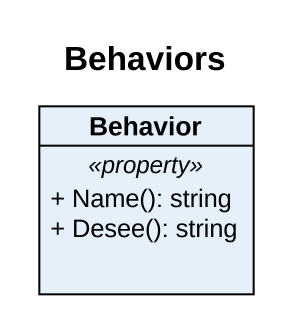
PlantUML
@startuml
title Behaviors
hide circle
hide empty members
skinparam classAttributeIconSize 0
class Behavior {
  .. <<property>> ..
  + Name(): string
  + Desee(): string
}
@enduml
